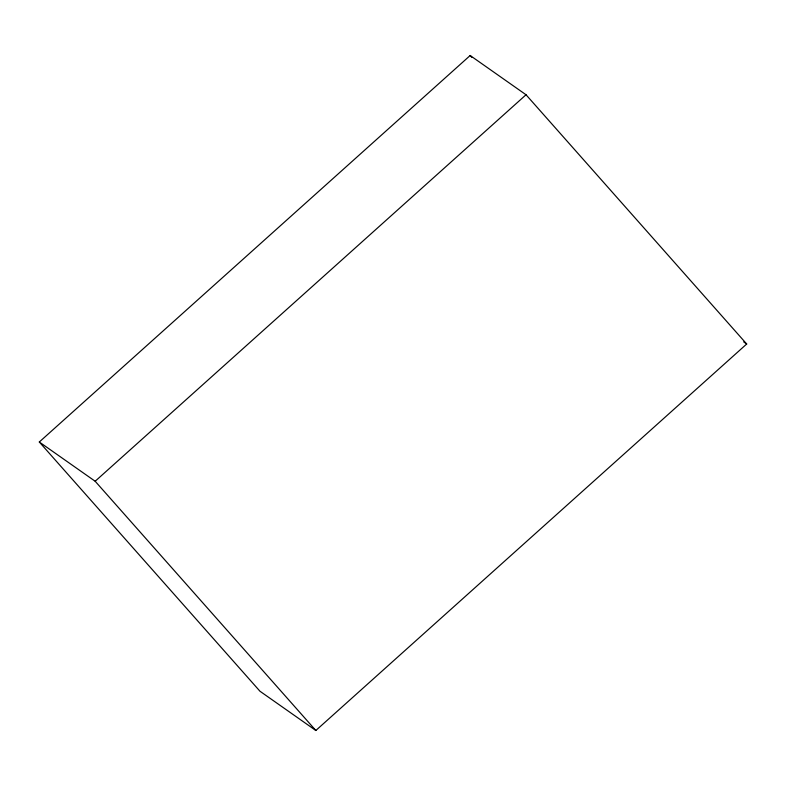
<?xml version="1.0" encoding="UTF-8"?>
<svg xmlns="http://www.w3.org/2000/svg" width="786" height="786" viewBox="0 0 786 786"><rect width="100%" height="100%" fill="white"/><g stroke="black" fill="none" stroke-linecap="round" stroke-linejoin="round"><path stroke-width="1.18" d="M39.3 441.997L470.166 55.511L526.03 94.762L746.7 344.003L315.834 730.489L259.97 691.238L39.3 441.997L95.165 481.248L315.834 730.489M95.165 481.248L526.03 94.762M743.703 341.9L746.7 344.003M470.166 55.511L471.787 57.349"/></g></svg>
